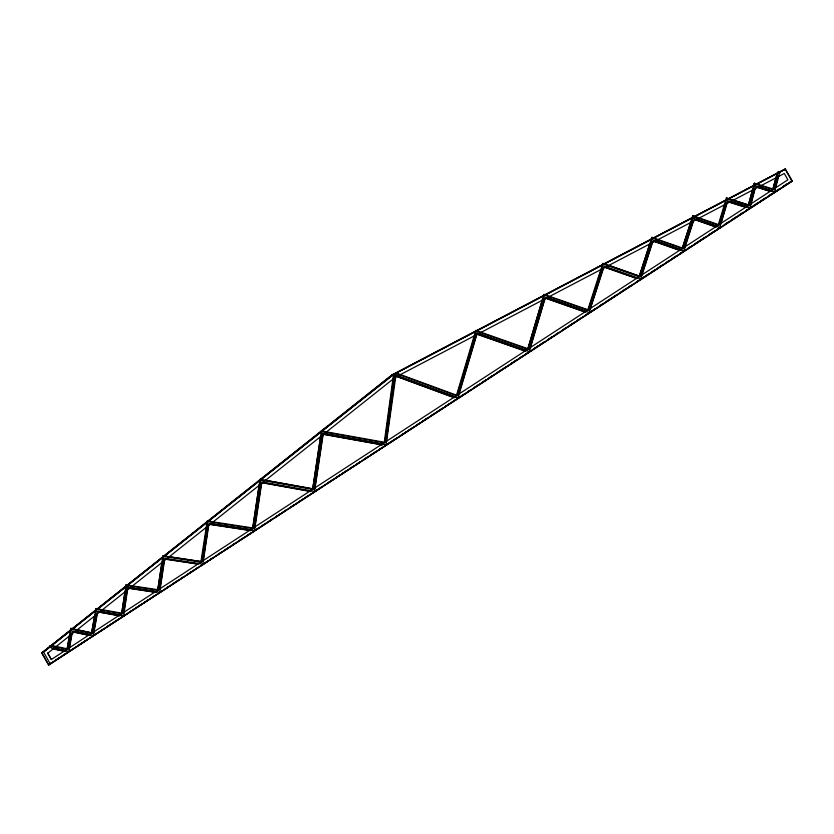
<?xml version="1.0" encoding="UTF-8"?>
<svg xmlns="http://www.w3.org/2000/svg" width="834" height="834" viewBox="0 0 834 834"><rect width="100%" height="100%" fill="white"/><g stroke="black" fill="none" stroke-linecap="round" stroke-linejoin="round"><path stroke-width="1.25" d="M694.326 218.498L683.828 250.898L653.293 240.192L640.741 278.963L604.202 266.15L589.169 312.552L545.467 297.227L529.288 351.594L477.194 333.329L457.918 398.099L393.481 374.779L384.276 442.239L321.392 430.98M394.034 374.862L384.755 442.937L321.987 431.616L313.25 489.506L260.552 480.009L253.223 528.61L207.676 521.657L201.547 562.262L163.495 556.455L158.377 590.378L126.58 585.531L122.306 613.876L96.504 609.227L92.126 633.538L71.297 629.086L67.617 649.498L51.604 646.079M386.132 442.114L395.087 376.426M125.017 591.348L121.722 613.24L126.122 584.853L125.798 586.187M123.693 613.157L127.227 589.711M128.04 586.521L123.62 615.826L97.766 611.166L93.377 635.529L72.548 631.077L68.868 651.49L51.312 647.737L51.708 645.495L67.168 648.8L70.848 628.377L91.677 632.829L96.056 608.539L95.472 611.145M161.952 562.116L157.782 589.763L163.026 555.778L201.088 561.584L167.978 556.612M162.526 558.342L163.026 555.778M159.774 589.586L164.319 559.426M200.963 561.636L207.207 520.979L252.754 527.932L260.093 479.31L312.792 488.818L321.517 430.928M202.954 561.438L208.5 524.638M259.197 484.481L252.754 527.932M254.62 527.766L261.376 483.032M264.983 480.269L312.667 488.87L320.621 436.13M314.647 488.682L322.8 434.65M69.576 634.81L67.168 648.8M70.264 630.984L70.848 628.377M69.034 648.737L71.797 633.423M76.853 629.743L91.552 632.881L94.774 614.981M93.544 632.756L97.015 613.532M51.583 645.547L51.239 647.726L49.988 645.818M732.429 199.962L748.452 205.008L752.654 189.255M753.3 186.837L754.395 183.146L748.452 205.008M750.433 205.164L754.958 188.192M776.235 176.631L772.92 189.078L777.361 172.836L779.738 173.128L778.185 171.502M777.903 173.013L773.431 189.766L754.78 183.897L748.963 205.706L726.768 198.7L718.845 225.326L693.335 216.381L682.837 248.772L652.313 238.065L639.751 276.846L603.211 264.024L588.178 310.436L544.446 295.09L528.266 349.456L476.172 331.192L456.896 395.942L396.098 373.517M774.89 189.224L778.445 175.901M51.739 645.495L51.239 647.726L50.123 645.756M651.052 239.796L651.959 237.315L639.397 276.085L602.857 263.273L587.824 309.685L543.956 294.392L527.901 348.706L475.807 330.431L456.542 395.17L396.15 373.007M458.398 395.379L476.568 334.34M542.486 299.333L527.901 348.706M529.767 348.893L544.842 298.238M748.588 204.956L726.393 197.96L718.355 224.617L692.856 215.683L692.084 218.081M720.691 223.595L726.821 202.996M396.275 372.954L386.079 444.887L323.29 433.565L314.564 491.455L261.866 481.958L254.537 530.518L208.99 523.564L202.86 564.17L164.809 558.363L159.69 592.296L127.894 587.438M589.701 309.894L603.149 268.371M608.82 265.462L639.271 276.137L649.874 243.424M641.659 275.105L652.261 242.392M690.917 221.677L682.368 248.073L692.856 215.683M684.735 247.072L693.283 220.676M694.805 216.235L785.388 168.958L792.3 181.082L48.612 665.042L41.7 652.918L391.855 374.977L692.501 217.434M783.418 170.053L785.19 169.312L791.883 181.041L48.674 664.729L41.981 652.991L150.141 567.13M152.184 565.515L222.595 509.626M224.627 508.01L255.246 483.71M257.279 482.094L327.689 426.205M329.732 424.579L364.427 397.047M366.46 395.42L391.97 375.175L785.388 168.958M41.7 652.918L43.587 652.125L393.742 374.174L391.855 374.977M47.746 653.199L395.358 377.27L784.273 173.493L787.869 179.81L51.354 659.506L47.746 653.199L51.354 659.506M48.674 664.729L51.948 662.592M56.316 659.757L59.579 657.619M62.852 655.493L67.21 652.657M70.483 650.52L73.757 648.393M78.115 645.547L87.935 639.157M92.293 636.321L97.745 632.766M99.924 631.348L103.197 629.211M107.555 626.376L111.923 623.53M114.102 622.112L119.554 618.567M121.733 617.139L126.09 614.304M129.364 612.166L133.721 609.331M136.995 607.204L141.363 604.358M143.542 602.94L147.899 600.094M151.173 597.968L155.531 595.122M158.804 592.995L162.077 590.868M166.435 588.022L169.709 585.895M172.982 583.758L177.34 580.923M180.613 578.796L183.887 576.659M188.244 573.823L193.697 570.268M195.875 568.851L198.054 567.433M202.422 564.587L207.875 561.032M210.053 559.614L213.316 557.487M217.684 554.641L222.042 551.806M224.221 550.388L229.673 546.833M231.862 545.415L236.22 542.569M239.494 540.442L243.851 537.596M247.125 535.47L250.398 533.343M253.661 531.206L258.029 528.37M261.292 526.233L265.66 523.398M268.934 521.271L272.197 519.134M276.565 516.298L279.828 514.161M283.101 512.034L286.375 509.908M290.732 507.062L294.006 504.935M298.363 502.089L303.816 498.544M306.005 497.116L308.184 495.698M312.541 492.863L317.994 489.308M320.173 487.89L322.351 486.462M327.804 482.917L332.172 480.071M335.445 477.945L339.803 475.099M341.982 473.681L346.339 470.845M349.613 468.708L353.981 465.872M357.244 463.735L360.517 461.609M363.791 459.482L368.148 456.636M371.422 454.509L375.78 451.663M379.053 449.536L382.326 447.41M386.684 444.564L396.504 438.173M400.862 435.327L406.314 431.783M408.493 430.365L411.767 428.228M416.124 425.392L420.492 422.546M422.671 421.128L428.123 417.573M430.302 416.156L434.66 413.32M437.933 411.183L442.291 408.347M445.564 406.21L449.922 403.375M452.111 401.957L456.469 399.111M459.743 396.984L464.1 394.138M467.374 392.011L470.647 389.874M473.91 387.747L478.278 384.912M481.552 382.775L485.909 379.939M489.183 377.802L492.446 375.675M496.814 372.84L506.624 366.439M510.981 363.603L516.434 360.048M518.623 358.63L521.886 356.504M526.254 353.658L530.612 350.822M532.79 349.394L538.243 345.849M540.422 344.432L544.79 341.586M548.063 339.459L552.421 336.613M555.694 334.486L558.957 332.349M562.231 330.222L566.599 327.387M569.862 325.25L574.23 322.414M577.493 320.277L580.766 318.15M585.134 315.304L588.397 313.177M591.671 311.051L594.944 308.914M599.302 306.078L602.575 303.941M606.933 301.105L616.753 294.715M621.111 291.869L626.563 288.324M628.742 286.896L630.921 285.478M636.373 281.934L640.741 279.088M642.92 277.67L648.372 274.115M650.551 272.697L654.909 269.851M658.182 267.724L662.54 264.889M665.813 262.752L669.087 260.625M672.36 258.488L676.718 255.652M679.991 253.526L684.349 250.68M687.623 248.553L690.896 246.416M695.254 243.58L705.064 237.19M709.432 234.344L714.884 230.799M717.063 229.371L720.336 227.244M724.694 224.409L729.052 221.563M731.241 220.145L736.693 216.59M738.872 215.172L743.23 212.326M746.503 210.199L750.861 207.364M753.039 205.935L758.492 202.391M760.681 200.963L765.039 198.127M768.312 196L772.67 193.154M775.943 191.028L779.217 188.891M782.48 186.764L786.848 183.918M48.612 665.042L87.883 639.469M90.072 638.041L183.887 576.94M186.065 575.512L198.065 567.704M200.243 566.276L213.337 557.748M215.516 556.33L272.249 519.384M274.428 517.966L286.427 510.147M288.606 508.73L360.601 461.827M362.79 460.41L470.783 390.062M472.961 388.644L486.055 380.116M488.234 378.699L544.967 341.752M547.146 340.324L559.145 332.516M561.324 331.088L633.329 284.196M635.508 282.778L721.681 226.639M723.87 225.222L743.501 212.43M745.69 211.012L792.3 181.082M785.19 169.312L393.731 374.435L41.981 652.991M726.393 197.96L728.739 198.794M790.111 181.791L791.883 181.041M209.959 523.564L251.712 529.934M210.085 524.232L249.314 530.216M209 524.294L250.742 530.664M167.186 559.228L197.627 563.878M166.091 559.291L197.804 564.128M125.986 584.905L157.907 589.711M130.146 587.636L156.855 591.713M130.458 588.335L154.467 591.994M129.176 588.366L155.885 592.442M322.998 433.367L381.941 443.99M323.144 434.076L382.087 444.71M322.028 434.107L382.264 444.96M261.688 482.459L309.362 491.059M261.855 482.719L310.79 491.539M95.931 608.591L121.847 613.188M99.934 611.416L120.857 615.179M98.798 611.895L118.491 615.44M98.965 612.146L119.898 615.919M70.723 628.429L73.173 628.951M75.925 631.651L90.635 634.799M73.569 631.87L88.279 635.018M72.506 631.87L89.665 635.539M53.699 648.101L66.094 650.76M52.563 648.581L62.487 650.708M52.552 648.81L65.094 651.49M754.27 183.199L773.045 189.026M759.096 186.879L771.919 190.913M757.96 187.358L770.783 191.393M756.938 187.264L769.761 191.299M730.011 201.348L747.316 206.801M730.115 202.224L746.18 207.28M729.02 202.109L746.315 207.562M696.494 219.133L717.177 226.379M693.492 218.216L719.867 227.463L727.801 200.796L750.047 207.802L755.865 185.992L774.515 191.872L779.54 173.076L777.351 172.867L779.436 173.42L778.31 171.45M695.368 219.613L714.821 226.431M695.493 219.884L716.177 227.14M651.834 237.367L682.493 248.021M655.482 240.817L681.128 249.814M654.346 241.297L678.772 249.866M654.481 241.579L680.127 250.575M605.244 267.255L635.696 277.941M604.16 267.109L637.04 278.639M547.636 297.853L586.479 311.478M546.499 298.332L585.343 311.958M545.426 298.186L585.478 312.239M476.933 333.1L526.608 350.52M477.017 334.007L525.472 350.999M477.152 334.278L525.608 351.281M397.974 375.863L455.218 396.974M396.838 376.342L454.092 397.453M396.786 376.561L454.217 397.735M43.587 652.125L50.499 664.25"/></g></svg>
